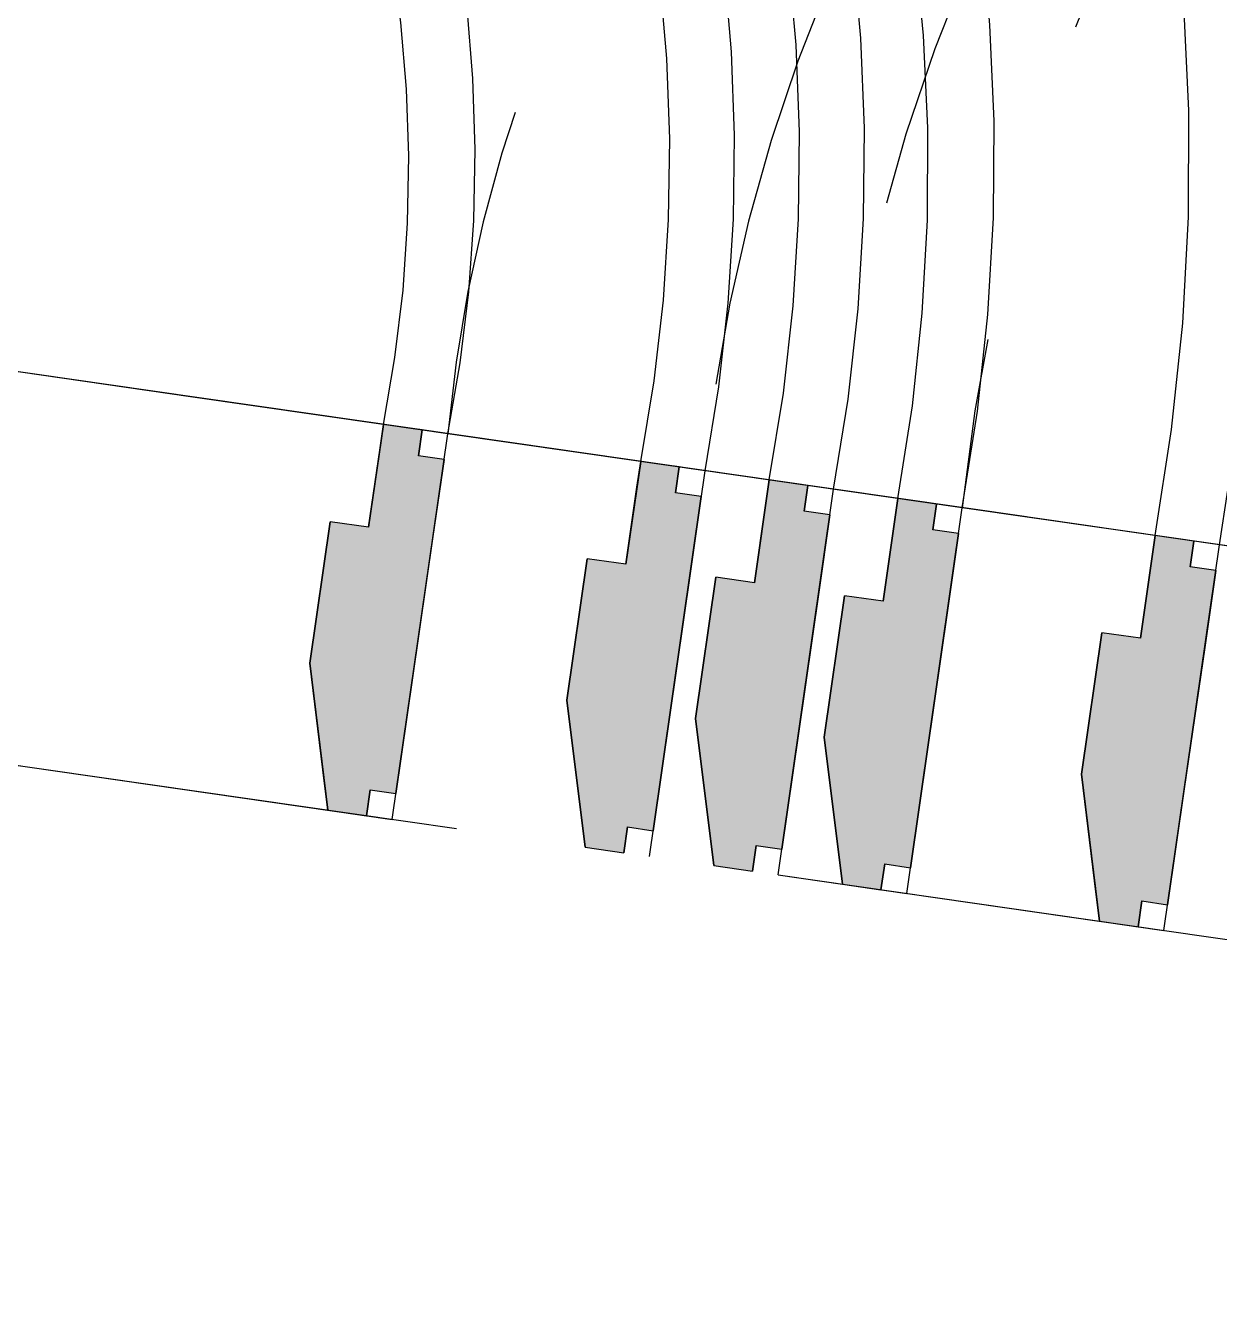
# Model space of a CAD drawing. Header units: millimetres. Extents: x 338 to 506, y 179 to 335.
# Drawn here: x 448.4491 to 448.9085, y 268.7523 to 269.2432 of the extents above; entities that cross this region are included whole.
import ezdxf

# ---------------------------------------------------------------- set-up
doc = ezdxf.new("R2010")
doc.units = ezdxf.units.MM
doc.linetypes.add('HIDDEN', pattern=[0.375, 0.25, -0.125])
doc.layers.add('A-DOOR', color=3, linetype='Continuous')
doc.layers.add('MUROS', color=32, linetype='Continuous')

# ---------------------------------------------------------------- blocks, each defined once
blk = doc.blocks.new('*U1258')
at = {"color": 7, "linetype": 'Continuous'}
for p, q in [((0.5749999947905702, -0.0099999444578138), (0.5749999947223581, 5.53186688e-08)), ((0.5899999946199126, 5.53186688e-08), (0.5899999949209553, -0.0099999444578138)), ((0.5749999949952065, -0.0399999452861088), (0.5749999947905702, -0.0099999444578138)), ((0.5999999926019621, -0.0099999444578138), (0.5999999944382844, -0.0399999452861088)), ((0.5599999963310403, -0.0949999427257352), (0.5599999946319907, -0.0399999452861088)), ((0.5999999944382844, -0.0399999452861088), (0.5999999978048752, -0.0949999427257352)), ((0.5722727252246445, -0.1399999446953005), (0.5599999963310403, -0.0949999427257352)), ((0.5999999978048752, -0.0949999427257352), (0.6000000005593586, -0.1399999446953005)), ((0.5749999981317852, -0.1499999444717831), (0.5722727252246445, -0.1399999446953005)), ((0.5899999972904164, -0.1399999446953005), (0.5899999975914592, -0.1499999444717831))]:
    blk.add_line(p, q, dxfattribs=at)
at = {"color": 7, "linetype": 'Continuous', "extrusion": (0, 0, -1)}
for points in [[(-0.5749999947223581, 5.53186688e-08), (-0.5899999949209553, -0.0099999444578138), (-0.5749999947905702, -0.0099999444578138)], [(-0.5749999947223581, 5.53186688e-08), (-0.5899999946199126, 5.53186688e-08), (-0.5899999949209553, -0.0099999444578138)], [(-0.5749999947905702, -0.0099999444578138), (-0.5999999944382844, -0.0399999452861088), (-0.5749999949952065, -0.0399999452861088)], [(-0.5749999947905702, -0.0099999444578138), (-0.5999999926019621, -0.0099999444578138), (-0.5999999944382844, -0.0399999452861088)], [(-0.5599999946319907, -0.0399999452861088), (-0.5999999978048752, -0.0949999427257352), (-0.5599999963310403, -0.0949999427257352)], [(-0.5599999946319907, -0.0399999452861088), (-0.5999999944382844, -0.0399999452861088), (-0.5999999978048752, -0.0949999427257352)], [(-0.5599999963310403, -0.0949999427257352), (-0.6000000005593586, -0.1399999446953005), (-0.5722727252246445, -0.1399999446953005)], [(-0.5599999963310403, -0.0949999427257352), (-0.5999999978048752, -0.0949999427257352), (-0.6000000005593586, -0.1399999446953005)], [(-0.5722727252246445, -0.1399999446953005), (-0.5899999975914592, -0.1499999444717831), (-0.5749999981317852, -0.1499999444717831)], [(-0.5722727252246445, -0.1399999446953005), (-0.5899999972904164, -0.1399999446953005), (-0.5899999975914592, -0.1499999444717831)]]:
    blk.add_solid(points, dxfattribs=at)
blk = doc.blocks.new('*U1262')
at = {"color": 7, "linetype": 'Continuous'}
for p, q in [((0.6749999691249899, -0.0099999352037512), (0.674999968911016, 6.44850562e-08)), ((0.6899999688085705, 6.44850562e-08), (0.6899999692553749, -0.0099999352037512)), ((0.6749999697669118, -0.0399999362506887), (0.6749999691249899, -0.0099999352037512)), ((0.6999999669363817, -0.0099999352037512), (0.6999999689691556, -0.0399999362506887)), ((0.6599999713826268, -0.0949999200542156), (0.6599999694036961, -0.0399999362506887)), ((0.6999999689691556, -0.0399999362506887), (0.6999999726959062, -0.0949999200542156)), ((0.6722727037422694, -0.1399999892550154), (0.6599999713826268, -0.0949999200542156)), ((0.6999999726959062, -0.0949999200542156), (0.6999999757450714, -0.1399999892550154)), ((0.6749999734036298, -0.1499999892463812), (0.6722727038008739, -0.1399999894698987)), ((0.6899999724761292, -0.1399999894698987), (0.6899999729229336, -0.1499999892463812))]:
    blk.add_line(p, q, dxfattribs=at)
at = {"color": 7, "linetype": 'Continuous', "extrusion": (0, 0, -1)}
for points in [[(-0.674999968911016, 6.44850562e-08), (-0.6899999692553749, -0.0099999352037512), (-0.6749999691249899, -0.0099999352037512)], [(-0.674999968911016, 6.44850562e-08), (-0.6899999688085705, 6.44850562e-08), (-0.6899999692553749, -0.0099999352037512)], [(-0.6749999691249899, -0.0099999352037512), (-0.6999999689691556, -0.0399999362506887), (-0.6749999697669118, -0.0399999362506887)], [(-0.6749999691249899, -0.0099999352037512), (-0.6999999669363817, -0.0099999352037512), (-0.6999999689691556, -0.0399999362506887)], [(-0.6599999694036961, -0.0399999362506887), (-0.6999999726959062, -0.0949999200542156), (-0.6599999713826268, -0.0949999200542156)], [(-0.6599999694036961, -0.0399999362506887), (-0.6999999689691556, -0.0399999362506887), (-0.6999999726959062, -0.0949999200542156)], [(-0.6599999713826268, -0.0949999200542156), (-0.6999999757450714, -0.1399999892550154), (-0.6722727037422694, -0.1399999892550154)], [(-0.6599999713826268, -0.0949999200542156), (-0.6999999726959062, -0.0949999200542156), (-0.6999999757450714, -0.1399999892550154)], [(-0.6722727038008739, -0.1399999894698987), (-0.6899999729229336, -0.1499999892463812), (-0.6749999734036298, -0.1499999892463812)], [(-0.6722727038008739, -0.1399999894698987), (-0.6899999724761292, -0.1399999894698987), (-0.6899999729229336, -0.1499999892463812)]]:
    blk.add_solid(points, dxfattribs=at)
blk = doc.blocks.new('*U1264')
at = {"color": 7, "linetype": 'Continuous'}
for p, q in [((0.7749999620582929, -0.0099999599466389), (0.774999962038808, 3.98298436e-08)), ((0.7899999619363625, 3.98298436e-08), (0.7899999620140556, -0.0099999599466389)), ((0.7749999621167479, -0.0399999605572339), (0.7749999620582929, -0.0099999599466389)), ((0.7999999596950618, -0.0099999599466389), (0.7999999613614726, -0.0399999605572339)), ((0.7599999633073335, -0.0949999308584528), (0.7599999619863627, -0.0399999605572339)), ((0.7999999613614726, -0.0399999605572339), (0.7999999644165574, -0.0949999308584528)), ((0.7722726930030199, -0.139999960184126), (0.7599999633073335, -0.0949999308584528)), ((0.7999999644165574, -0.0949999308584528), (0.7999999669161753, -0.139999960184126)), ((0.7749999644304559, -0.1499999599606088), (0.7722726930030199, -0.139999960184126)), ((0.7899999638800637, -0.139999960184126), (0.7899999639577562, -0.1499999599606088))]:
    blk.add_line(p, q, dxfattribs=at)
at = {"color": 7, "linetype": 'Continuous', "extrusion": (0, 0, -1)}
for points in [[(-0.774999962038808, 3.98298436e-08), (-0.7899999620140556, -0.0099999599466389), (-0.7749999620582929, -0.0099999599466389)], [(-0.774999962038808, 3.98298436e-08), (-0.7899999619363625, 3.98298436e-08), (-0.7899999620140556, -0.0099999599466389)], [(-0.7749999620582929, -0.0099999599466389), (-0.7999999613614726, -0.0399999605572339), (-0.7749999621167479, -0.0399999605572339)], [(-0.7749999620582929, -0.0099999599466389), (-0.7999999596950618, -0.0099999599466389), (-0.7999999613614726, -0.0399999605572339)], [(-0.7599999619863627, -0.0399999605572339), (-0.7999999644165574, -0.0949999308584528), (-0.7599999633073335, -0.0949999308584528)], [(-0.7599999619863627, -0.0399999605572339), (-0.7999999613614726, -0.0399999605572339), (-0.7999999644165574, -0.0949999308584528)], [(-0.7599999633073335, -0.0949999308584528), (-0.7999999669161753, -0.139999960184126), (-0.7722726930030199, -0.139999960184126)], [(-0.7599999633073335, -0.0949999308584528), (-0.7999999644165574, -0.0949999308584528), (-0.7999999669161753, -0.139999960184126)], [(-0.7722726930030199, -0.139999960184126), (-0.7899999639577562, -0.1499999599606088), (-0.7749999644304559, -0.1499999599606088)], [(-0.7722726930030199, -0.139999960184126), (-0.7899999638800637, -0.139999960184126), (-0.7899999639577562, -0.1499999599606088)]]:
    blk.add_solid(points, dxfattribs=at)
blk = doc.blocks.new('*U1265')
at = {"color": 7, "linetype": 'Continuous'}
for p, q in [((0.7749999692381825, -0.0099999470336332), (0.7749999690240656, 5.26549597e-08)), ((0.7899999689216198, 5.26549597e-08), (0.7899999693685671, -0.0099999470336332)), ((0.7749999698805329, -0.0399999480807851), (0.7749999692381825, -0.0099999470336332)), ((0.7999999670495745, -0.0099999470336332), (0.7999999690306006, -0.0399999480807851)), ((0.7599999713839845, -0.0949999185857311), (0.7599999695173169, -0.0399999480807851)), ((0.7999999690306006, -0.0399999480807851), (0.7999999726624794, -0.0949999185857311)), ((0.7722727016320055, -0.139999947056094), (0.7599999713839845, -0.0949999185857311)), ((0.7999999726624794, -0.0949999185857311), (0.7999999756340199, -0.139999947056094)), ((0.7749999732926628, -0.1499999470476028), (0.7722727016906489, -0.1399999472711202)), ((0.7899999723650777, -0.1399999472711202), (0.789999972812025, -0.1499999470476028))]:
    blk.add_line(p, q, dxfattribs=at)
at = {"color": 7, "linetype": 'Continuous', "extrusion": (0, 0, -1)}
for points in [[(-0.7749999690240656, 5.26549597e-08), (-0.7899999693685671, -0.0099999470336332), (-0.7749999692381825, -0.0099999470336332)], [(-0.7749999690240656, 5.26549597e-08), (-0.7899999689216198, 5.26549597e-08), (-0.7899999693685671, -0.0099999470336332)], [(-0.7749999692381825, -0.0099999470336332), (-0.7999999690306006, -0.0399999480807851), (-0.7749999698805329, -0.0399999480807851)], [(-0.7749999692381825, -0.0099999470336332), (-0.7999999670495745, -0.0099999470336332), (-0.7999999690306006, -0.0399999480807851)], [(-0.7599999695173169, -0.0399999480807851), (-0.7999999726624794, -0.0949999185857311), (-0.7599999713839845, -0.0949999185857311)], [(-0.7599999695173169, -0.0399999480807851), (-0.7999999690306006, -0.0399999480807851), (-0.7999999726624794, -0.0949999185857311)], [(-0.7599999713839845, -0.0949999185857311), (-0.7999999756340199, -0.139999947056094), (-0.7722727016320055, -0.139999947056094)], [(-0.7599999713839845, -0.0949999185857311), (-0.7999999726624794, -0.0949999185857311), (-0.7999999756340199, -0.139999947056094)], [(-0.7722727016906489, -0.1399999472711202), (-0.789999972812025, -0.1499999470476028), (-0.7749999732926628, -0.1499999470476028)], [(-0.7722727016906489, -0.1399999472711202), (-0.7899999723650777, -0.1399999472711202), (-0.789999972812025, -0.1499999470476028)]]:
    blk.add_solid(points, dxfattribs=at)
blk = doc.blocks.new('*U1270')
at = {"color": 7, "linetype": 'Continuous'}
for p, q in [((0.8749999914230544, -0.0100000002234284), (0.8749999914035695, -4.469458e-10)), ((0.8899999913011241, -4.469458e-10), (0.8899999913788175, -0.0100000002234284)), ((0.8749999914815091, -0.0400000008340231), (0.8749999914230544, -0.0100000002234284)), ((0.8999999890598243, -0.0100000002234284), (0.8999999907559464, -0.0400000008340231)), ((0.8599999927364717, -0.094999985903093), (0.8599999913511247, -0.0400000008340231)), ((0.8999999907559464, -0.0400000008340231), (0.8999999938655029, -0.094999985903093)), ((0.8722727211115024, -0.1399999875333584), (0.8599999927364717, -0.094999985903093)), ((0.8999999938655029, -0.094999985903093), (0.8999999964096863, -0.1399999875333584)), ((0.8749999939239682, -0.149999987309841), (0.8722727211115024, -0.1399999875333584)), ((0.8899999933735747, -0.1399999875333584), (0.8899999934512672, -0.149999987309841))]:
    blk.add_line(p, q, dxfattribs=at)
at = {"color": 7, "linetype": 'Continuous', "extrusion": (0, 0, -1)}
for points in [[(-0.8749999914035695, -4.469458e-10), (-0.8899999913788175, -0.0100000002234284), (-0.8749999914230544, -0.0100000002234284)], [(-0.8749999914035695, -4.469458e-10), (-0.8899999913011241, -4.469458e-10), (-0.8899999913788175, -0.0100000002234284)], [(-0.8749999914230544, -0.0100000002234284), (-0.8999999907559464, -0.0400000008340231), (-0.8749999914815091, -0.0400000008340231)], [(-0.8749999914230544, -0.0100000002234284), (-0.8999999890598243, -0.0100000002234284), (-0.8999999907559464, -0.0400000008340231)], [(-0.8599999913511247, -0.0400000008340231), (-0.8999999938655029, -0.094999985903093), (-0.8599999927364717, -0.094999985903093)], [(-0.8599999913511247, -0.0400000008340231), (-0.8999999907559464, -0.0400000008340231), (-0.8999999938655029, -0.094999985903093)], [(-0.8599999927364717, -0.094999985903093), (-0.8999999964096863, -0.1399999875333584), (-0.8722727211115024, -0.1399999875333584)], [(-0.8599999927364717, -0.094999985903093), (-0.8999999938655029, -0.094999985903093), (-0.8999999964096863, -0.1399999875333584)], [(-0.8722727211115024, -0.1399999875333584), (-0.8899999934512672, -0.149999987309841), (-0.8749999939239682, -0.149999987309841)], [(-0.8722727211115024, -0.1399999875333584), (-0.8899999933735747, -0.1399999875333584), (-0.8899999934512672, -0.149999987309841)]]:
    blk.add_solid(points, dxfattribs=at)
blk = doc.blocks.new('*U1271')
at = {"color": 7, "linetype": 'Continuous'}
for p, q in [((0.8749999986029449, -0.0099999873104228), (0.8749999983888281, 1.23781699e-08)), ((0.8899999982863827, 1.23781699e-08), (0.8899999987333298, -0.0099999873104228)), ((0.874999999245295, -0.039999988357575), (0.8749999986029449, -0.0099999873104228)), ((0.8999999964143368, -0.0099999873104228), (0.899999998425074, -0.039999988357575)), ((0.860000000813123, -0.0949999736303715), (0.8599999988820792, -0.039999988357575)), ((0.899999998425074, -0.039999988357575), (0.9000000021114246, -0.0949999736303715)), ((0.8722727297404871, -0.1399999744053262), (0.860000000813123, -0.0949999736303715)), ((0.9000000021114246, -0.0949999736303715), (0.9000000051275305, -0.1399999744053262)), ((0.8750000027861741, -0.1499999743968352), (0.8722727297991305, -0.1399999746203524)), ((0.8900000018585892, -0.1399999746203524), (0.8900000023055366, -0.1499999743968352))]:
    blk.add_line(p, q, dxfattribs=at)
at = {"color": 7, "linetype": 'Continuous', "extrusion": (0, 0, -1)}
for points in [[(-0.8749999983888281, 1.23781699e-08), (-0.8899999987333298, -0.0099999873104228), (-0.8749999986029449, -0.0099999873104228)], [(-0.8749999983888281, 1.23781699e-08), (-0.8899999982863827, 1.23781699e-08), (-0.8899999987333298, -0.0099999873104228)], [(-0.8749999986029449, -0.0099999873104228), (-0.899999998425074, -0.039999988357575), (-0.874999999245295, -0.039999988357575)], [(-0.8749999986029449, -0.0099999873104228), (-0.8999999964143368, -0.0099999873104228), (-0.899999998425074, -0.039999988357575)], [(-0.8599999988820792, -0.039999988357575), (-0.9000000021114246, -0.0949999736303715), (-0.860000000813123, -0.0949999736303715)], [(-0.8599999988820792, -0.039999988357575), (-0.899999998425074, -0.039999988357575), (-0.9000000021114246, -0.0949999736303715)], [(-0.860000000813123, -0.0949999736303715), (-0.9000000051275305, -0.1399999744053262), (-0.8722727297404871, -0.1399999744053262)], [(-0.860000000813123, -0.0949999736303715), (-0.9000000021114246, -0.0949999736303715), (-0.9000000051275305, -0.1399999744053262)], [(-0.8722727297991305, -0.1399999746203524), (-0.8900000023055366, -0.1499999743968352), (-0.8750000027861741, -0.1499999743968352)], [(-0.8722727297991305, -0.1399999746203524), (-0.8900000018585892, -0.1399999746203524), (-0.8900000023055366, -0.1499999743968352)]]:
    blk.add_solid(points, dxfattribs=at)
blk = doc.blocks.new('*U1296')
at = {"color": 7, "linetype": 'Continuous'}
for p, q in [((0.72499996912499, -0.0099999352037512), (0.724999968911016, 6.44850562e-08)), ((0.7399999688085706, 6.44850562e-08), (0.7399999692553749, -0.0099999352037512)), ((0.7249999697669118, -0.0399999362506887), (0.72499996912499, -0.0099999352037512)), ((0.7499999669363817, -0.0099999352037512), (0.7499999689691556, -0.0399999362506887)), ((0.7099999713826268, -0.0949999200542156), (0.7099999694036959, -0.0399999362506887)), ((0.7499999689691556, -0.0399999362506887), (0.7499999726959063, -0.0949999200542156)), ((0.7222727037422694, -0.1399999892550154), (0.7099999713826268, -0.0949999200542156)), ((0.7499999726959063, -0.0949999200542156), (0.7499999757450715, -0.1399999892550154)), ((0.7249999734036298, -0.1499999892463812), (0.7222727038008739, -0.1399999894698987)), ((0.7399999724761293, -0.1399999894698987), (0.7399999729229336, -0.1499999892463812))]:
    blk.add_line(p, q, dxfattribs=at)
at = {"color": 7, "linetype": 'Continuous', "extrusion": (0, 0, -1)}
for points in [[(-0.724999968911016, 6.44850562e-08), (-0.7399999692553749, -0.0099999352037512), (-0.72499996912499, -0.0099999352037512)], [(-0.724999968911016, 6.44850562e-08), (-0.7399999688085706, 6.44850562e-08), (-0.7399999692553749, -0.0099999352037512)], [(-0.72499996912499, -0.0099999352037512), (-0.7499999689691556, -0.0399999362506887), (-0.7249999697669118, -0.0399999362506887)], [(-0.72499996912499, -0.0099999352037512), (-0.7499999669363817, -0.0099999352037512), (-0.7499999689691556, -0.0399999362506887)], [(-0.7099999694036959, -0.0399999362506887), (-0.7499999726959063, -0.0949999200542156), (-0.7099999713826268, -0.0949999200542156)], [(-0.7099999694036959, -0.0399999362506887), (-0.7499999689691556, -0.0399999362506887), (-0.7499999726959063, -0.0949999200542156)], [(-0.7099999713826268, -0.0949999200542156), (-0.7499999757450715, -0.1399999892550154), (-0.7222727037422694, -0.1399999892550154)], [(-0.7099999713826268, -0.0949999200542156), (-0.7499999726959063, -0.0949999200542156), (-0.7499999757450715, -0.1399999892550154)], [(-0.7222727038008739, -0.1399999894698987), (-0.7399999729229336, -0.1499999892463812), (-0.7249999734036298, -0.1499999892463812)], [(-0.7222727038008739, -0.1399999894698987), (-0.7399999724761293, -0.1399999894698987), (-0.7399999729229336, -0.1499999892463812)]]:
    blk.add_solid(points, dxfattribs=at)
blk = doc.blocks.new('*U920')
at = {"color": 251, "linetype": 'HIDDEN'}
for points in [[(-2.4192559e-09, -0.1499999999068677), (0.6000000058264705, -0.1499999428588125), (0.6000000080128958, 5.70480553e-08), (0, 0)], [(-2.306861e-10, -0.1499999999068675), (0.7999999736457122, -0.1499999460293933), (0.7999999736435675, 5.38774745e-08), (0, 0)], [(-2.306861e-10, -0.1499999999068675), (1.599999999884657, -0.1499999460293933), (1.599999999882512, 5.38774745e-08), (0, 0)], [(-2.306861e-10, -0.1499999999068675), (1.900000008051944, -0.1499999460293933), (1.900000008049799, 5.38774745e-08), (0, 0)], [(-2.306861e-10, -0.1499999999068675), (1.800000008051944, -0.1499999460293933), (1.800000008049799, 5.38774745e-08), (0, 0)], [(-2.328306e-10, -0.149999999906868), (0.6999999736435685, -0.1499999474984495), (0.6999999736435685, 5.24084183e-08), (0, 0)], [(-2.328306e-10, -0.149999999906868), (0.7499999736435685, -0.1499999474984495), (0.7499999736435685, 5.24084183e-08), (0, 0)], [(-2.306861e-10, -0.1499999999068675), (1.400000000000049, -0.1499999525957104), (1.399999999997904, 4.73111573e-08), (0, 0)], [(-2.306861e-10, -0.1499999999068675), (1.499999999771457, -0.1499999525957104), (1.499999999769313, 4.73111573e-08), (0, 0)], [(2.3049854e-09, -0.1500000000609909), (0.8999999940627796, -0.149999986231079), (0.8999999942025168, 1.36757885e-08), (2.9103838e-09, 7.87073e-11)], [(1.07457783e-08, -0.1499999999068666), (1.00000000211097, -0.1499999282683451), (1.000000002108826, 7.16385229e-08), (1.09764667e-08, 6e-16)]]:
    blk.add_lwpolyline(points, close=True, dxfattribs=at)
for points in [[(1.1325607e-09, -0.1499999999068677), (1.250000003329843, -0.1499999428588125), (1.249999996198835, 5.70480548e-08), (3.5518166e-09, 0), (-2.73737e-11, -0.1490179225295432)], [(1.1325607e-09, -0.1499999999068677), (1.400000003329842, -0.1499999428588125), (1.399999996198835, 5.70480548e-08), (3.5518166e-09, 0), (-2.73737e-11, -0.1490179225295432)], [(1.1325607e-09, -0.1499999999068677), (1.200000003329843, -0.1499999428588125), (1.199999996198835, 5.70480548e-08), (3.5518166e-09, 0), (-5.09618e-11, -0.1499999999068677)]]:
    blk.add_lwpolyline(points, dxfattribs=at)
for points in [[(0.5999999926019621, -0.0099999443886922), (0.5899999949209553, -0.0099999444578138), (0.5899999946199126, 5.53186688e-08), (0.5749999947223581, 5.5449636e-08), (0.5749999949952065, -0.0399999452861088), (0.5599999946319907, -0.0399999449223109), (0.5599999963310403, -0.0949999427257352), (0.5749999981595659, -0.1499999445736465), (0.5899999975914592, -0.1499999444717831), (0.5899999972904164, -0.1399999446953005), (0.6000000005593586, -0.1399999446261789)], [(0.69999995958187, -0.0099999480401169), (0.6899999619008633, -0.0099999481167572), (0.6899999618233128, 5.16597254e-08), (0.6749999619257583, 5.17757772e-08), (0.6749999620031267, -0.0399999487271372), (0.6599999618727415, -0.0399999486110856), (0.6599999633059765, -0.0949999323269373), (0.674999964636772, -0.1500000025089969), (0.6899999640686652, -0.1500000021593872), (0.6899999639911158, -0.1400000023829047), (0.6999999670272266, -0.1400000023062644)], [(0.6999999669363817, -0.009999934988868), (0.6899999692553749, -0.0099999352037512), (0.6899999688085705, 6.45727314e-08), (0.674999968911016, 6.44850562e-08), (0.6749999697669118, -0.0399999362506887), (0.6599999694036961, -0.0399999361055332), (0.6599999713826268, -0.0949999200542156), (0.6749999734910404, -0.1499999895668873), (0.6899999729229336, -0.1499999892463812), (0.6899999724761292, -0.1399999894698987), (0.6999999757450714, -0.1399999892550154)], [(0.7499999595818699, -0.0099999480401169), (0.7399999619008633, -0.0099999481167572), (0.7399999618233128, 5.16597254e-08), (0.7249999619257583, 5.17757772e-08), (0.7249999620031267, -0.0399999487271372), (0.7099999618727415, -0.0399999486110856), (0.7099999633059764, -0.0949999323269373), (0.724999964636772, -0.1500000025089969), (0.7399999640686652, -0.1500000021593872), (0.7399999639911157, -0.1400000023829047), (0.7499999670272264, -0.1400000023062644)], [(0.7499999669363817, -0.009999934988868), (0.7399999692553749, -0.0099999352037512), (0.7399999688085706, 6.45727314e-08), (0.724999968911016, 6.44850562e-08), (0.7249999697669118, -0.0399999362506887), (0.7099999694036959, -0.0399999361055332), (0.7099999713826268, -0.0949999200542156), (0.7249999734910404, -0.1499999895668873), (0.7399999729229336, -0.1499999892463812), (0.7399999724761293, -0.1399999894698987), (0.7499999757450715, -0.1399999892550154)], [(0.7999999596950618, -0.0099999598698559), (0.7899999620140556, -0.0099999599466389), (0.7899999619363625, 3.98298436e-08), (0.774999962038808, 3.99456805e-08), (0.7749999621167479, -0.0399999605572339), (0.7599999619863627, -0.0399999604413968), (0.7599999633073335, -0.0949999308584528), (0.7749999645258625, -0.1499999603104329), (0.7899999639577562, -0.1499999599606088), (0.7899999638800637, -0.139999960184126), (0.7999999669161753, -0.1399999601073432)], [(0.7999999670495745, -0.0099999468186069), (0.7899999693685671, -0.0099999470336332), (0.7899999689216198, 5.27428492e-08), (0.7749999690240656, 5.26549597e-08), (0.7749999698805329, -0.0399999480807851), (0.7599999695173169, -0.0399999479358446), (0.7599999713839845, -0.0949999185857311), (0.774999973380132, -0.1499999473683231), (0.789999972812025, -0.1499999470476028), (0.7899999723650777, -0.1399999472711202), (0.7999999756340199, -0.139999947056094)], [(0.8999999964143368, -0.0099999870953966), (0.8899999987333298, -0.0099999873104228), (0.8899999982863827, 1.24660598e-08), (0.8749999983888281, 1.23781699e-08), (0.874999999245295, -0.039999988357575), (0.8599999988820792, -0.039999988212634), (0.860000000813123, -0.0949999736303715), (0.8750000028736433, -0.1499999747175555), (0.8900000023055366, -0.1499999743968352), (0.8900000018585892, -0.1399999746203524), (0.9000000051275305, -0.1399999744053262)], [(0.8999999890598243, -0.0100000001466458), (0.8899999913788175, -0.0100000002234284), (0.8899999913011241, -4.469458e-10), (0.8749999914035695, -3.311089e-10), (0.8749999914815091, -0.0400000008340231), (0.8599999913511247, -0.0400000007181862), (0.8599999927364717, -0.094999985903093), (0.8749999940193749, -0.1499999876596651), (0.8899999934512672, -0.149999987309841), (0.8899999933735747, -0.1399999875333584), (0.8999999964096863, -0.1399999874565754)]]:
    blk.add_lwpolyline(points, close=True)
for centre, radius, start, end in [((0.0550000167797745, 0.0295789919357112), 0.9204753562540532, 358.1585167988059, 89.37752999018475), ((0.0239067298191014, -0.0004393865428369), 0.9460933705831728, 0.0266124250929577, 87.51059242097405), ((0.0239067298191014, -0.0004393865428369), 0.9460933705831728, 0.0266124250929577, 87.51059242097405), ((0.0550000422492263, 0.0295675958040737), 0.8954882395229335, 358.1078423993428, 89.36016110158484), ((0.0550000195587606, 0.0295428721857907), 0.8455162642237182, 357.9976435400251, 89.32234244578076), ((0.0550000156779273, 0.0295294934977331), 0.8205315035576433, 357.9375858064185, 89.30170775044917), ((0.0550000329617445, 0.0294839269737376), 0.7455831618007124, 357.733661759836, 89.23150954466811), ((1.544999966807568, 0.0294839269737376), 0.7455831618007124, 90.76849045533187, 182.2663382401641), ((0.0676919948504691, 0.0271753246041209), 0.7078298287200281, 357.7997368679235, 90.21790568653813), ((0.0550000593831994, 0.0294483139433474), 0.6956235467407855, 357.5737349169855, 89.17631176824929), ((1.444999940157573, 0.0294483139433474), 0.6956235467407855, 90.82368823175067, 182.4262650830145), ((0.0550000066343099, 0.0294286154102258), 0.6706459426911713, 357.4850006934768, 89.14563199130451), ((0.0550000122427734, 0.0294074601357247), 0.6456700251509248, 357.389525593738, 89.11258049967681), ((1.34499998752659, 0.0294074601357247), 0.6456700251509248, 90.88741950032319, 182.6104744062621), ((0.0550000052522108, 0.0293846584438127), 0.6206959008920852, 357.2865239397151, 89.0768715043205), ((0.0550000506790635, 0.0293044449481061), 0.5457872236008141, 356.9221940714949, 88.95015890284311), ((1.144999949071589, 0.0293044449481061), 0.5457872236008141, 91.04984109715684, 183.0778059285051), ((0.0676521914739501, 0.0269441967301946), 0.5080627719193092, 356.9600013372242, 90.29909613228102)]:
    blk.add_arc(centre, radius, start, end, dxfattribs=at)
at = {"color": 7, "linetype": 'Continuous'}
for name in ['*U1258', '*U1262', '*U1296', '*U1264', '*U1265', '*U1271', '*U1270']:
    blk.add_blockref(name, (0, 0), dxfattribs=at)
blk = doc.blocks.new('A$C7152A42C')
at = {"layer": 'A-DOOR', "extrusion": (-2.3316273425e-06, 0.0009580855309777, 0.9999995410332342), "rotation": 270.2788704429597}
blk.add_blockref('*U920', (94.57486081781683, 51.21842653869629, 0.0488507926267962), dxfattribs=at)

msp = doc.modelspace()

# ---------------------------------------------------------------- block references
at = {"layer": 'MUROS', "color": 32, "rotation": 81.53046525965426}
msp.add_blockref('A$C7152A42C', (484.7482378398918, 168.0844169113122), dxfattribs=at)

doc.saveas('drawing.dxf')
